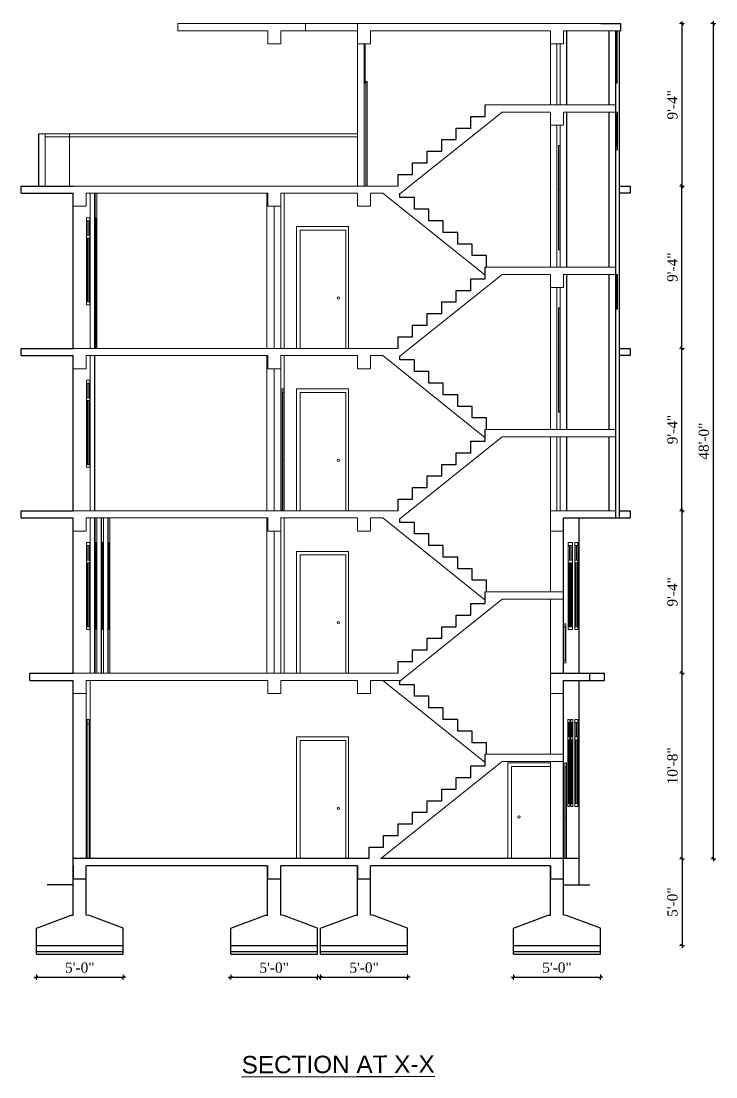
# Model space of a CAD drawing. Header units: inches. Extents: x 4069 to 291496, y -47643 to 12535.
# Drawn here: x 145333 to 145813, y -24318 to -23590 of the extents above; entities that cross this region are included whole.
import ezdxf

# ---------------------------------------------------------------- set-up
doc = ezdxf.new("R2010")
doc.units = ezdxf.units.IN
doc.header["$LTSCALE"] = 5
doc.header["$MEASUREMENT"] = 0
for name, color, linetype, lineweight in [('A-WALL', 7, 'Continuous', 9), ('Dimension', 7, 'Continuous', 18), ('DOOR', 62, 'Continuous', 0), ('Railing', 43, 'Continuous', 18), ('win', 5, 'Continuous', 18)]:
    doc.layers.add(name, color=color, linetype=linetype, lineweight=lineweight)
doc.layers.add('column', color=4, linetype='Continuous')
doc.layers.add('WALL', color=7, linetype='Continuous')
doc.layers.add('dim line', color=7, linetype='Continuous', lineweight=15, true_color=0xfab2b2)
doc.styles.add('DIMTEXT', font='arial.ttf', dxfattribs={"height": 8})
doc.styles.add('ordinary', font='times.ttf')
doc.dimstyles.new('Copy of 96', dxfattribs={"dimtxt": 7, "dimasz": 4, "dimexe": 0.5, "dimexo": 0.5, "dimgap": 3, "dimtad": 1, "dimdec": 1, "dimzin": 11, "dimdsep": 46, "dimlunit": 4, "dimtxsty": 'ordinary', "dimblk": 'OBLIQUE', "dimcen": 0.09, "dimse1": 1, "dimse2": 1, "dimclrt": 6, "dimazin": 0, "dimtfac": 1, "dimtdec": 1, "dimtix": 1, "dimtmove": 2, "dimatfit": 3, "dimldrblk": 'leader', "dimfxl": 0.5, "dimfxlon": 1, "dimtolj": 1, "dimtzin": 0, "dimarcsym": 0})

# ---------------------------------------------------------------- blocks, each defined once
blk = doc.blocks.new('oblique')
at = {"color": 0, "lineweight": -2}
blk.add_line((0.25, 0.25), (-0.25, -0.25), dxfattribs=at)
at = {"layer": 'dim line', "lineweight": 9}
for p, q in [((-0.4375, 0), (0.4375, 0)), ((0, 0.4375), (0, -0.4375))]:
    blk.add_line(p, q, dxfattribs=at)
blk = doc.blocks.new('*D4921')
at = {"layer": 'A-WALL', "color": 0, "lineweight": -2, "ltscale": 50, "transparency": 16777216}
blk.add_line((145343.73, -24249.13), (145403.69, -24249.13), dxfattribs=at)
at = {"layer": 'Defpoints', "color": 0, "ltscale": 50, "transparency": 16777216}
for p in [(145343.73, -24233.34), (145403.69, -24233.34), (145403.69, -24249.13)]:
    blk.add_point(p, dxfattribs=at)
at = {"layer": 'A-WALL', "color": 0, "lineweight": -2, "ltscale": 50, "transparency": 16777216, "xscale": 4, "yscale": 4, "zscale": 4, "rotation": 180}
blk.add_blockref('oblique', (145343.73, -24249.13), dxfattribs=at)
at = {"layer": 'A-WALL', "color": 0, "lineweight": -2, "ltscale": 50, "transparency": 16777216, "xscale": 4, "yscale": 4, "zscale": 4}
blk.add_blockref('oblique', (145403.69, -24249.13), dxfattribs=at)
at = {"layer": 'A-WALL', "color": 6, "ltscale": 50, "transparency": 16777216, "insert": (145373.71, -24242.57), "char_height": 7, "attachment_point": 5, "style": 'ordinary'}
blk.add_mtext('\\A1;5\'-0"', dxfattribs=at)
blk = doc.blocks.new('_OBLIQUE')
at = {"color": 0, "linetype": 'ByBlock'}
blk.add_line((-0.5, -0.5), (0.5, 0.5), dxfattribs=at)
blk = doc.blocks.new('leader')
at = {"layer": 'Dimension'}
for p, q in [((0, -4.33), (0, 4.33)), ((-4.42, 0), (4.42, 0))]:
    blk.add_line(p, q, dxfattribs=at)
blk = doc.blocks.new('*D4922')
at = {"layer": 'A-WALL', "color": 0, "lineweight": -2, "ltscale": 50, "transparency": 16777216}
blk.add_line((145477.79, -24249.13), (145537.79, -24249.13), dxfattribs=at)
at = {"layer": 'Defpoints', "color": 0, "ltscale": 50, "transparency": 16777216}
for p in [(145477.79, -24233.34), (145537.79, -24233.34), (145537.79, -24249.13)]:
    blk.add_point(p, dxfattribs=at)
at = {"layer": 'A-WALL', "color": 0, "lineweight": -2, "ltscale": 50, "transparency": 16777216, "xscale": 4, "yscale": 4, "zscale": 4, "rotation": 180}
blk.add_blockref('oblique', (145477.79, -24249.13), dxfattribs=at)
at = {"layer": 'A-WALL', "color": 0, "lineweight": -2, "ltscale": 50, "transparency": 16777216, "xscale": 4, "yscale": 4, "zscale": 4}
blk.add_blockref('oblique', (145537.79, -24249.13), dxfattribs=at)
at = {"layer": 'A-WALL', "color": 6, "ltscale": 50, "transparency": 16777216, "insert": (145507.79, -24242.57), "char_height": 7, "attachment_point": 5, "style": 'ordinary'}
blk.add_mtext('\\A1;5\'-0"', dxfattribs=at)
blk = doc.blocks.new('*D4923')
at = {"layer": 'A-WALL', "color": 0, "lineweight": -2, "ltscale": 50, "transparency": 16777216}
blk.add_line((145539.82, -24249.13), (145599.82, -24249.13), dxfattribs=at)
at = {"layer": 'Defpoints', "color": 0, "ltscale": 50, "transparency": 16777216}
for p in [(145539.82, -24233.34), (145599.82, -24233.34), (145599.82, -24249.13)]:
    blk.add_point(p, dxfattribs=at)
at = {"layer": 'A-WALL', "color": 0, "lineweight": -2, "ltscale": 50, "transparency": 16777216, "xscale": 4, "yscale": 4, "zscale": 4, "rotation": 180}
blk.add_blockref('oblique', (145539.82, -24249.13), dxfattribs=at)
at = {"layer": 'A-WALL', "color": 0, "lineweight": -2, "ltscale": 50, "transparency": 16777216, "xscale": 4, "yscale": 4, "zscale": 4}
blk.add_blockref('oblique', (145599.82, -24249.13), dxfattribs=at)
at = {"layer": 'A-WALL', "color": 6, "ltscale": 50, "transparency": 16777216, "insert": (145569.82, -24242.57), "char_height": 7, "attachment_point": 5, "style": 'ordinary'}
blk.add_mtext('\\A1;5\'-0"', dxfattribs=at)
blk = doc.blocks.new('*D4924')
at = {"layer": 'A-WALL', "color": 0, "lineweight": -2, "ltscale": 50, "transparency": 16777216}
blk.add_line((145672.88, -24249.13), (145732.88, -24249.13), dxfattribs=at)
at = {"layer": 'Defpoints', "color": 0, "ltscale": 50, "transparency": 16777216}
for p in [(145672.88, -24233.34), (145732.88, -24233.34), (145732.88, -24249.13)]:
    blk.add_point(p, dxfattribs=at)
at = {"layer": 'A-WALL', "color": 0, "lineweight": -2, "ltscale": 50, "transparency": 16777216, "xscale": 4, "yscale": 4, "zscale": 4, "rotation": 180}
blk.add_blockref('oblique', (145672.88, -24249.13), dxfattribs=at)
at = {"layer": 'A-WALL', "color": 0, "lineweight": -2, "ltscale": 50, "transparency": 16777216, "xscale": 4, "yscale": 4, "zscale": 4}
blk.add_blockref('oblique', (145732.88, -24249.13), dxfattribs=at)
at = {"layer": 'A-WALL', "color": 6, "ltscale": 50, "transparency": 16777216, "insert": (145702.88, -24242.57), "char_height": 7, "attachment_point": 5, "style": 'ordinary'}
blk.add_mtext('\\A1;5\'-0"', dxfattribs=at)
blk = doc.blocks.new('*D4927')
at = {"layer": 'A-WALL', "color": 0, "lineweight": -2, "ltscale": 50, "transparency": 16777216}
blk.add_line((145789.14, -24167.38), (145789.14, -24039.38), dxfattribs=at)
at = {"layer": 'Defpoints', "color": 0, "ltscale": 50, "transparency": 16777216}
for p in [(145707.61, -24039.38), (145789.14, -24039.38), (145707.61, -24167.38)]:
    blk.add_point(p, dxfattribs=at)
at = {"layer": 'A-WALL', "color": 0, "lineweight": -2, "ltscale": 50, "transparency": 16777216, "xscale": 4, "yscale": 4, "zscale": 4}
for p, rotation in [((145789.14, -24039.38), 90), ((145789.14, -24167.38), 270)]:
    blk.add_blockref('oblique', p, dxfattribs=dict(at, rotation=rotation))
at = {"layer": 'A-WALL', "color": 6, "ltscale": 50, "transparency": 16777216, "insert": (145782.58, -24103.38), "char_height": 7, "attachment_point": 5, "rotation": 90, "style": 'ordinary'}
blk.add_mtext('\\A1;10\'-8"', dxfattribs=at)
blk = doc.blocks.new('*D4928')
at = {"layer": 'A-WALL', "color": 0, "lineweight": -2, "ltscale": 50, "transparency": 16777216}
blk.add_line((145789.14, -24039.38), (145789.14, -23927.38), dxfattribs=at)
at = {"layer": 'Defpoints', "color": 0, "ltscale": 50, "transparency": 16777216}
for p in [(145575.74, -23927.38), (145789.14, -23927.38), (145707.61, -24039.38)]:
    blk.add_point(p, dxfattribs=at)
at = {"layer": 'A-WALL', "color": 0, "lineweight": -2, "ltscale": 50, "transparency": 16777216, "xscale": 4, "yscale": 4, "zscale": 4}
for p, rotation in [((145789.14, -23927.38), 90), ((145789.14, -24039.38), 270)]:
    blk.add_blockref('oblique', p, dxfattribs=dict(at, rotation=rotation))
at = {"layer": 'A-WALL', "color": 6, "ltscale": 50, "transparency": 16777216, "insert": (145782.57, -23983.38), "char_height": 7, "attachment_point": 5, "rotation": 90, "style": 'ordinary'}
blk.add_mtext('\\A1;9\'-4"', dxfattribs=at)
blk = doc.blocks.new('*D4929')
at = {"layer": 'A-WALL', "color": 0, "lineweight": -2, "ltscale": 50, "transparency": 16777216}
blk.add_line((145789.12, -23927.38), (145789.12, -23815.38), dxfattribs=at)
at = {"layer": 'Defpoints', "color": 0, "ltscale": 50, "transparency": 16777216}
for p in [(145579.57, -23815.38), (145789.12, -23815.38), (145575.74, -23927.38)]:
    blk.add_point(p, dxfattribs=at)
at = {"layer": 'A-WALL', "color": 0, "lineweight": -2, "ltscale": 50, "transparency": 16777216, "xscale": 4, "yscale": 4, "zscale": 4}
for p, rotation in [((145789.12, -23815.38), 90), ((145789.12, -23927.38), 270)]:
    blk.add_blockref('oblique', p, dxfattribs=dict(at, rotation=rotation))
at = {"layer": 'A-WALL', "color": 6, "ltscale": 50, "transparency": 16777216, "insert": (145782.55, -23871.38), "char_height": 7, "attachment_point": 5, "rotation": 90, "style": 'ordinary'}
blk.add_mtext('\\A1;9\'-4"', dxfattribs=at)
blk = doc.blocks.new('*D4930')
at = {"layer": 'A-WALL', "color": 0, "lineweight": -2, "ltscale": 50, "transparency": 16777216}
blk.add_line((145789.13, -23815.38), (145789.13, -23703.38), dxfattribs=at)
at = {"layer": 'Defpoints', "color": 0, "ltscale": 50, "transparency": 16777216}
for p in [(145586.01, -23703.38), (145789.13, -23703.38), (145579.57, -23815.38)]:
    blk.add_point(p, dxfattribs=at)
at = {"layer": 'A-WALL', "color": 0, "lineweight": -2, "ltscale": 50, "transparency": 16777216, "xscale": 4, "yscale": 4, "zscale": 4}
for p, rotation in [((145789.13, -23703.38), 90), ((145789.13, -23815.38), 270)]:
    blk.add_blockref('oblique', p, dxfattribs=dict(at, rotation=rotation))
at = {"layer": 'A-WALL', "color": 6, "ltscale": 50, "transparency": 16777216, "insert": (145782.56, -23759.38), "char_height": 7, "attachment_point": 5, "rotation": 90, "style": 'ordinary'}
blk.add_mtext('\\A1;9\'-4"', dxfattribs=at)
blk = doc.blocks.new('*D4931')
at = {"layer": 'A-WALL', "color": 0, "lineweight": -2, "ltscale": 50, "transparency": 16777216}
blk.add_line((145789.14, -23703.38), (145789.14, -23591.38), dxfattribs=at)
at = {"layer": 'Defpoints', "color": 0, "ltscale": 50, "transparency": 16777216}
for p in [(145591.9, -23591.38), (145789.14, -23591.38), (145586.01, -23703.38)]:
    blk.add_point(p, dxfattribs=at)
at = {"layer": 'A-WALL', "color": 0, "lineweight": -2, "ltscale": 50, "transparency": 16777216, "xscale": 4, "yscale": 4, "zscale": 4}
for p, rotation in [((145789.14, -23591.38), 90), ((145789.14, -23703.38), 270)]:
    blk.add_blockref('oblique', p, dxfattribs=dict(at, rotation=rotation))
at = {"layer": 'A-WALL', "color": 6, "ltscale": 50, "transparency": 16777216, "insert": (145782.57, -23647.38), "char_height": 7, "attachment_point": 5, "rotation": 90, "style": 'ordinary'}
blk.add_mtext('\\A1;9\'-4"', dxfattribs=at)
blk = doc.blocks.new('*D4925')
at = {"layer": 'A-WALL', "color": 0, "lineweight": -2, "ltscale": 50, "transparency": 16777216}
blk.add_line((145789.14, -24167.38), (145789.14, -24227.34), dxfattribs=at)
at = {"layer": 'Defpoints', "color": 0, "ltscale": 50, "transparency": 16777216}
for p in [(145707.61, -24167.38), (145733.11, -24227.34), (145789.14, -24227.34)]:
    blk.add_point(p, dxfattribs=at)
at = {"layer": 'A-WALL', "color": 0, "lineweight": -2, "ltscale": 50, "transparency": 16777216, "xscale": 4, "yscale": 4, "zscale": 4}
for p, rotation in [((145789.14, -24167.38), 90), ((145789.14, -24227.34), 270)]:
    blk.add_blockref('oblique', p, dxfattribs=dict(at, rotation=rotation))
at = {"layer": 'A-WALL', "color": 6, "ltscale": 50, "transparency": 16777216, "insert": (145782.58, -24197.36), "char_height": 7, "attachment_point": 5, "rotation": 90, "style": 'ordinary'}
blk.add_mtext('\\A1;5\'-0"', dxfattribs=at)
blk = doc.blocks.new('*D4926')
at = {"layer": 'A-WALL', "color": 0, "lineweight": -2, "ltscale": 50, "transparency": 16777216}
blk.add_line((145810.76, -24167.38), (145810.76, -23591.38), dxfattribs=at)
at = {"layer": 'Defpoints', "color": 0, "ltscale": 50, "transparency": 16777216}
for p in [(145707.61, -23591.38), (145810.76, -23591.38), (145707.61, -24167.38)]:
    blk.add_point(p, dxfattribs=at)
at = {"layer": 'A-WALL', "color": 0, "lineweight": -2, "ltscale": 50, "transparency": 16777216, "xscale": 4, "yscale": 4, "zscale": 4}
for p, rotation in [((145810.76, -23591.38), 90), ((145810.76, -24167.38), 270)]:
    blk.add_blockref('oblique', p, dxfattribs=dict(at, rotation=rotation))
at = {"layer": 'A-WALL', "color": 6, "ltscale": 50, "transparency": 16777216, "insert": (145804.2, -23879.38), "char_height": 7, "attachment_point": 5, "rotation": 90, "style": 'ordinary'}
blk.add_mtext('\\A1;48\'-0"', dxfattribs=at)

msp = doc.modelspace()

# ---------------------------------------------------------------- linework, layer by layer
at = {"layer": 'A-WALL', "ltscale": 5}
for p, q in [((145441.41276, -23591.376), (145733.11794, -23591.376)), ((145441.41276, -23591.376), (145441.41276, -23596.376)), ((145529.30133, -23596.376), (145529.30133, -23591.376)), ((145565.31737, -23591.376), (145565.31737, -23703.376)), ((145503.33238, -23596.376), (145441.41276, -23596.376)), ((145565.31737, -23596.376), (145512.29376, -23596.376)), ((145574.27876, -23596.376), (145698.38465, -23596.376)), ((145698.37663, -23596.376), (145698.37663, -23647.376)), ((145707.38064, -23596.376), (145745.73038, -23596.376)), ((145709.47784, -23647.376), (145709.47784, -23596.376)), ((145709.61213, -23647.376), (145709.61213, -23596.376)), ((145569.81938, -23605.376), (145569.81938, -23703.376)), ((145702.87863, -23647.376), (145702.87863, -23605.376)), ((145704.97985, -23647.376), (145704.97985, -23605.376)), ((145698.37663, -23642.376), (145698.37663, -23647.376)), ((145743.39668, -23647.376), (145743.39668, -23642.376)), ((145594.46694, -23708.8583), (145665.11955, -23652.376)), ((145653.35666, -23647.376), (145698.37663, -23647.376)), ((145665.11955, -23652.376), (145698.37663, -23652.376)), ((145743.39668, -23647.376), (145698.37663, -23647.376)), ((145698.37663, -23652.376), (145698.37663, -23759.376)), ((145698.37663, -23652.376), (145698.38465, -23652.376)), ((145707.38064, -23652.376), (145743.39668, -23652.376)), ((145709.47784, -23759.376), (145709.47784, -23652.376)), ((145709.61213, -23759.376), (145709.61213, -23652.376)), ((145702.87863, -23759.376), (145702.87863, -23661.376)), ((145704.97985, -23759.376), (145704.97985, -23661.376)), ((145349.72136, -23703.376), (145349.72136, -23667.376)), ((145366.6045, -23703.376), (145366.6045, -23667.376)), ((145593.32917, -23703.376), (145369.23005, -23703.376)), ((145503.33238, -23708.376), (145378.19143, -23708.376)), ((145380.92041, -23708.376), (145380.92041, -23815.376)), ((145383.91908, -23708.376), (145383.91908, -23815.376)), ((145384.18765, -23708.376), (145384.18765, -23815.376)), ((145385.48608, -23708.376), (145385.48608, -23815.376)), ((145502.74712, -23708.376), (145502.74712, -23815.376)), ((145512.28975, -23708.376), (145512.28975, -23815.376)), ((145565.31737, -23708.376), (145512.28975, -23708.376)), ((145514.74177, -23708.376), (145514.74177, -23815.376)), ((145582.81876, -23708.376), (145574.27876, -23708.376)), ((145582.81876, -23708.376), (145653.35666, -23764.97058)), ((145702.87863, -23759.376), (145702.87863, -23708.376)), ((145704.97985, -23759.376), (145704.97985, -23708.376)), ((145507.79175, -23717.376), (145507.79175, -23815.376)), ((145703.95033, -23747.376), (145704.84556, -23747.376)), ((145653.35666, -23759.376), (145743.39668, -23759.376)), ((145594.46694, -23820.85901), (145665.1152, -23764.376)), ((145665.1152, -23764.376), (145698.38465, -23764.376)), ((145698.37663, -23764.376), (145698.37663, -23871.376)), ((145707.38064, -23764.376), (145743.39668, -23764.376)), ((145709.47784, -23871.376), (145709.47784, -23764.376)), ((145709.61213, -23871.376), (145709.61213, -23764.376)), ((145702.87863, -23871.376), (145702.87863, -23773.376)), ((145704.97985, -23871.376), (145704.97985, -23773.376)), ((145593.32917, -23815.376), (145369.23005, -23815.376)), ((145503.33238, -23820.376), (145378.19143, -23820.376)), ((145380.92041, -23820.376), (145380.92041, -23927.376)), ((145383.91908, -23927.376), (145383.91908, -23820.376)), ((145384.05336, -23820.376), (145384.05336, -23927.376)), ((145502.74712, -23820.376), (145502.74712, -23927.376)), ((145512.28975, -23820.376), (145512.28975, -23927.376)), ((145565.31737, -23820.376), (145512.28975, -23820.376)), ((145514.74177, -23820.376), (145514.74177, -23927.376)), ((145582.81876, -23820.376), (145574.27876, -23820.376)), ((145582.81876, -23820.376), (145653.35666, -23876.97058)), ((145507.79175, -23829.376), (145507.79175, -23927.376)), ((145703.95033, -23859.376), (145704.84556, -23859.376)), ((145653.35666, -23871.376), (145743.39668, -23871.376)), ((145594.46694, -23932.85901), (145665.1152, -23876.376)), ((145665.1152, -23876.376), (145743.39668, -23876.376)), ((145698.37663, -23876.376), (145698.37663, -23927.376)), ((145702.87863, -23927.376), (145702.87863, -23876.376)), ((145704.97985, -23927.376), (145704.97985, -23876.376)), ((145709.47784, -23927.376), (145709.47784, -23876.376)), ((145709.61213, -23927.376), (145709.61213, -23876.376)), ((145593.32917, -23927.376), (145369.23005, -23927.376)), ((145698.37663, -23927.376), (145743.39668, -23927.376)), ((145698.38465, -23983.376), (145698.38465, -23927.376)), ((145503.33238, -23932.376), (145378.19143, -23932.376)), ((145380.92041, -23932.376), (145380.92041, -24039.376)), ((145383.91908, -24039.376), (145383.91908, -23932.376)), ((145384.18765, -23932.376), (145384.18765, -24039.376)), ((145385.48608, -23932.376), (145385.48608, -24039.376)), ((145388.48474, -23932.376), (145388.48474, -24039.376)), ((145388.75331, -23932.376), (145388.75331, -24039.376)), ((145389.96222, -23932.376), (145389.96222, -24039.376)), ((145392.96089, -23932.376), (145392.96089, -24039.376)), ((145393.22946, -23932.376), (145393.22946, -24039.376)), ((145394.45448, -23932.376), (145394.45448, -24039.376)), ((145502.74712, -23932.376), (145502.74712, -24039.376)), ((145512.28975, -23932.376), (145512.28975, -24039.376)), ((145565.31737, -23932.376), (145512.28975, -23932.376)), ((145514.74177, -23932.376), (145514.74177, -24039.376)), ((145582.81876, -23932.376), (145574.27876, -23932.376)), ((145582.81876, -23932.376), (145653.35666, -23988.97058)), ((145507.79175, -23941.376), (145507.79175, -24039.376)), ((145594.46694, -24044.85901), (145665.1152, -23988.376)), ((145653.35666, -23983.376), (145707.38064, -23983.376)), ((145665.1152, -23988.376), (145707.38064, -23988.376)), ((145698.38465, -24095.376), (145698.38465, -23988.376)), ((145369.23005, -24039.376), (145593.32917, -24039.376)), ((145378.19143, -24044.376), (145503.33238, -24044.376)), ((145378.19143, -24044.376), (145378.19143, -24167.376)), ((145380.92041, -24167.376), (145380.92041, -24044.376)), ((145512.29376, -24044.376), (145565.31737, -24044.376)), ((145574.27876, -24044.376), (145594.46694, -24044.376)), ((145582.82189, -24044.376), (145653.35666, -24100.97759)), ((145653.35666, -24095.376), (145707.38064, -24095.376)), ((145581.32691, -24167.376), (145665.11105, -24100.376)), ((145665.11105, -24100.376), (145707.38064, -24100.376)), ((145698.38465, -24167.376), (145698.38465, -24100.376)), ((145378.19143, -24206.34424), (145379.69143, -24206.34424)), ((145512.29376, -24206.34424), (145513.79376, -24206.34424)), ((145574.31737, -24206.34424), (145575.81737, -24206.34424)), ((145707.38064, -24206.34424), (145708.88064, -24206.34424))]:
    msp.add_line(p, q, dxfattribs=at)
for points in [[(145512.29376, -23596.376), (145512.29376, -23596.376), (145512.29376, -23605.376), (145503.33238, -23605.376), (145503.33238, -23596.376)], [(145574.27876, -23596.376), (145574.27876, -23596.376), (145574.27876, -23605.376), (145565.31737, -23605.376), (145565.31737, -23596.376)], [(145707.38064, -23596.376), (145707.38064, -23605.376), (145698.38465, -23605.376), (145698.38465, -23596.376)], [(145707.38064, -23652.376), (145707.38064, -23661.376), (145698.38465, -23661.376), (145698.38465, -23652.376)], [(145378.19143, -23708.376), (145378.19143, -23708.376), (145378.19143, -23717.376), (145369.23005, -23717.376), (145369.23005, -23708.376)], [(145512.29376, -23708.376), (145512.29376, -23708.376), (145512.29376, -23717.376), (145503.33238, -23717.376), (145503.33238, -23708.376)], [(145574.27876, -23708.376), (145574.27876, -23708.376), (145574.27876, -23717.376), (145565.31737, -23717.376), (145565.31737, -23708.376)], [(145707.38064, -23764.376), (145707.38064, -23773.376), (145698.38465, -23773.376), (145698.38465, -23764.376)], [(145378.19143, -23820.376), (145378.19143, -23820.376), (145378.19143, -23829.376), (145369.23005, -23829.376), (145369.23005, -23820.376)], [(145512.29376, -23820.376), (145512.29376, -23820.376), (145512.29376, -23829.376), (145503.33238, -23829.376), (145503.33238, -23820.376)], [(145574.27876, -23820.376), (145574.27876, -23820.376), (145574.27876, -23829.376), (145565.31737, -23829.376), (145565.31737, -23820.376)], [(145378.19143, -23932.376), (145378.19143, -23932.376), (145378.19143, -23941.376), (145369.23005, -23941.376), (145369.23005, -23932.376)], [(145512.29376, -23932.376), (145512.29376, -23932.376), (145512.29376, -23941.376), (145503.33238, -23941.376), (145503.33238, -23932.376)], [(145574.27876, -23932.376), (145574.27876, -23932.376), (145574.27876, -23941.376), (145565.31737, -23941.376), (145565.31737, -23932.376)], [(145707.38064, -23932.376), (145707.38064, -23941.376), (145698.38465, -23941.376), (145698.38465, -23932.376)], [(145378.19143, -24044.376), (145378.19143, -24044.376), (145378.19143, -24053.376), (145369.23005, -24053.376), (145369.23005, -24044.376)], [(145512.29376, -24044.376), (145512.29376, -24044.376), (145512.29376, -24053.376), (145503.33238, -24053.376), (145503.33238, -24044.376)], [(145574.27876, -24044.376), (145574.27876, -24044.376), (145574.27876, -24053.376), (145565.31737, -24053.376), (145565.31737, -24044.376)], [(145707.38064, -24044.376), (145707.38064, -24053.376), (145698.38465, -24053.376), (145698.38465, -24044.376)]]:
    msp.add_lwpolyline(points, dxfattribs=at)
for centre, radius in [((145704.66749, -23705.876), 0.01909), ((145384.57691, -23755.876), 0.01909), ((145552.02287, -23780.626), 0.7664), ((145704.66749, -23817.876), 0.01909), ((145514.30165, -23892.626), 0.02649), ((145552.02287, -23892.626), 0.7664), ((145552.02287, -24004.626), 0.7664), ((145552.02287, -24132.626), 0.7664), ((145676.73037, -24138.626), 0.7664), ((145708.51257, -24138.626), 0.02288)]:
    msp.add_circle(centre, radius, dxfattribs=at)
at = {"layer": 'DOOR', "lineweight": 13}
for p, q in [((145570.94858, -23703.376), (145570.94858, -23631.376)), ((145570.94858, -23631.376), (145570.94858, -23703.376)), ((145570.94858, -23631.376), (145572.02285, -23631.376)), ((145571.02318, -23631.45061), (145571.02318, -23703.376)), ((145571.02318, -23631.45061), (145571.96317, -23631.45061)), ((145571.96317, -23703.376), (145571.96317, -23631.45061)), ((145572.02285, -23703.376), (145572.02285, -23631.376)), ((145703.95033, -23747.20336), (145703.95033, -23675.376)), ((145703.95033, -23675.376), (145703.95033, -23747.376)), ((145703.95033, -23675.376), (145704.84556, -23675.376)), ((145704.0126, -23675.43827), (145704.0126, -23747.376)), ((145704.0126, -23675.43827), (145704.79575, -23675.43827)), ((145704.79575, -23747.376), (145704.79575, -23675.43827)), ((145704.84556, -23747.376), (145704.84556, -23675.376)), ((145384.18765, -23725.376), (145384.75497, -23725.376)), ((145384.18765, -23725.43827), (145384.70516, -23725.43827)), ((145384.70516, -23815.376), (145384.70516, -23725.43827)), ((145384.75497, -23815.376), (145384.75497, -23725.376)), ((145523.22852, -23808.44414), (145523.22852, -23731.376)), ((145523.22852, -23731.376), (145523.22852, -23815.376)), ((145523.22852, -23731.376), (145559.17239, -23731.376)), ((145525.72852, -23733.876), (145525.72852, -23815.376)), ((145525.72852, -23733.876), (145557.17239, -23733.876)), ((145557.17239, -23815.376), (145557.17239, -23733.876)), ((145559.17239, -23815.376), (145559.17239, -23731.376)), ((145703.95033, -23859.20336), (145703.95033, -23787.376)), ((145703.95033, -23787.376), (145703.95033, -23859.376)), ((145703.95033, -23787.376), (145704.84556, -23787.376)), ((145704.0126, -23787.43827), (145704.0126, -23859.376)), ((145704.0126, -23787.43827), (145704.79575, -23787.43827)), ((145704.79575, -23859.376), (145704.79575, -23787.43827)), ((145704.84556, -23859.376), (145704.84556, -23787.376)), ((145513.39893, -23927.16883), (145513.39893, -23843.376)), ((145513.39893, -23843.376), (145513.39893, -23927.376)), ((145513.39893, -23843.376), (145514.4732, -23843.376)), ((145514.4732, -23927.376), (145514.4732, -23843.376)), ((145523.22852, -23920.44414), (145523.22852, -23843.376)), ((145523.22852, -23843.376), (145523.22852, -23927.376)), ((145523.22852, -23843.376), (145559.17239, -23843.376)), ((145559.17239, -23927.376), (145559.17239, -23843.376)), ((145513.47365, -23845.876), (145513.47365, -23927.376)), ((145513.47365, -23845.876), (145514.41343, -23845.876)), ((145514.41343, -23927.376), (145514.41343, -23845.876)), ((145525.72852, -23845.876), (145525.72852, -23927.376)), ((145525.72852, -23845.876), (145557.17239, -23845.876)), ((145557.17239, -23927.376), (145557.17239, -23845.876)), ((145523.22852, -24032.44414), (145523.22852, -23955.376)), ((145523.22852, -23955.376), (145523.22852, -24039.376)), ((145523.22852, -23955.376), (145559.17239, -23955.376)), ((145525.72852, -23957.876), (145525.72852, -24039.376)), ((145525.72852, -23957.876), (145557.17239, -23957.876)), ((145557.17239, -24039.376), (145557.17239, -23957.876)), ((145559.17239, -24039.376), (145559.17239, -23955.376)), ((145523.22852, -24160.44414), (145523.22852, -24083.376)), ((145523.22852, -24083.376), (145523.22852, -24167.376)), ((145523.22852, -24083.376), (145559.17239, -24083.376)), ((145559.17239, -24167.376), (145559.17239, -24083.376)), ((145525.72852, -24085.876), (145525.72852, -24167.376)), ((145525.72852, -24085.876), (145557.17239, -24085.876)), ((145557.17239, -24167.376), (145557.17239, -24085.876)), ((145669.08085, -24160.44414), (145669.08085, -24101.376)), ((145669.08085, -24101.376), (145669.08085, -24167.376)), ((145669.08085, -24101.376), (145698.38465, -24101.376)), ((145671.58085, -24103.876), (145671.58085, -24167.376)), ((145671.58085, -24103.876), (145698.38465, -24103.876)), ((145708.2842, -24167.16906), (145708.2842, -24101.376)), ((145708.2842, -24101.376), (145708.2842, -24167.376)), ((145708.2842, -24101.376), (145709.35847, -24101.376)), ((145708.35884, -24103.876), (145708.35884, -24167.376)), ((145708.35884, -24103.876), (145709.29877, -24103.876)), ((145709.29877, -24167.376), (145709.29877, -24103.876)), ((145709.35847, -24167.376), (145709.35847, -24101.376))]:
    msp.add_line(p, q, dxfattribs=at)
at = {"layer": 'DOOR'}
msp.add_lwpolyline([(145378.80096, -24074.376), (145378.80174, -24167.376), (145378.71218, -24167.376), (145378.7114, -24071.376), (145380.26313, -24071.376), (145380.26391, -24167.376), (145380.17435, -24167.376), (145380.17356, -24074.376)], close=True, dxfattribs=at)
at = {"layer": 'Railing', "color": 30}
for p, q in [((145345.21935, -23667.376), (145565.31737, -23667.376)), ((145349.72136, -23669.376), (145565.31737, -23669.376))]:
    msp.add_line(p, q, dxfattribs=at)
at = {"layer": 'WALL', "color": 2, "linetype": 'ByBlock', "ltscale": 5}
for p, q in [((145733.11794, -23591.376), (145746.75738, -23591.376)), ((145746.75738, -23591.376), (145746.75738, -23596.376)), ((145738.89868, -23647.376), (145738.89868, -23596.376)), ((145743.39668, -23932.376), (145743.39668, -23596.376)), ((145745.73038, -23596.376), (145745.73038, -23932.376)), ((145745.73038, -23596.376), (145746.75738, -23596.376)), ((145653.35666, -23655.376), (145653.35666, -23647.376)), ((145738.89868, -23759.376), (145738.89868, -23652.376)), ((145643.34955, -23663.376), (145643.34955, -23655.376)), ((145643.34955, -23655.376), (145653.35666, -23655.376)), ((145345.21935, -23667.376), (145345.21935, -23703.376)), ((145633.34547, -23671.376), (145633.34547, -23663.376)), ((145633.34547, -23663.376), (145643.34955, -23663.376)), ((145623.34329, -23679.376), (145623.34329, -23671.376)), ((145623.34329, -23671.376), (145633.34547, -23671.376)), ((145613.33732, -23687.376), (145613.33732, -23679.376)), ((145613.33732, -23679.376), (145623.34329, -23679.376)), ((145603.32434, -23695.376), (145603.32434, -23687.376)), ((145603.32434, -23687.376), (145613.33732, -23687.376)), ((145593.32917, -23703.376), (145593.32917, -23695.376)), ((145593.32917, -23695.376), (145603.32434, -23695.376)), ((145333.21401, -23703.376), (145369.23005, -23703.376)), ((145333.21401, -23708.376), (145333.21401, -23703.376)), ((145745.73038, -23703.376), (145753.41617, -23703.376)), ((145753.41617, -23703.376), (145753.41617, -23708.376)), ((145333.21401, -23708.376), (145369.23005, -23708.376)), ((145369.23005, -23815.376), (145369.23005, -23708.376)), ((145594.46694, -23711.376), (145594.46694, -23708.376)), ((145604.5186, -23711.376), (145594.46694, -23711.376)), ((145604.5186, -23719.376), (145604.5186, -23711.376)), ((145753.41617, -23708.376), (145745.73038, -23708.376)), ((145614.45803, -23719.376), (145604.5186, -23719.376)), ((145614.45803, -23727.376), (145614.45803, -23719.376)), ((145624.4572, -23727.376), (145614.45803, -23727.376)), ((145624.4572, -23735.376), (145624.4572, -23727.376)), ((145634.43153, -23735.376), (145624.4572, -23735.376)), ((145634.43153, -23743.376), (145634.43153, -23735.376)), ((145644.40586, -23743.376), (145634.43153, -23743.376)), ((145644.40586, -23751.376), (145644.40586, -23743.376)), ((145654.38019, -23751.376), (145644.40586, -23751.376)), ((145654.38019, -23759.376), (145654.38019, -23751.376)), ((145653.35666, -23767.376), (145653.35666, -23759.376)), ((145643.34955, -23775.376), (145643.34955, -23767.376)), ((145643.34955, -23767.376), (145653.35666, -23767.376)), ((145738.89868, -23871.376), (145738.89868, -23764.376)), ((145633.34547, -23783.376), (145633.34547, -23775.376)), ((145633.34547, -23775.376), (145643.34955, -23775.376)), ((145623.34329, -23791.376), (145623.34329, -23783.376)), ((145623.34329, -23783.376), (145633.34547, -23783.376)), ((145613.33732, -23799.376), (145613.33732, -23791.376)), ((145613.33732, -23791.376), (145623.34329, -23791.376)), ((145603.32434, -23807.376), (145603.32434, -23799.376)), ((145603.32434, -23799.376), (145613.33732, -23799.376)), ((145593.32917, -23815.376), (145593.32917, -23807.376)), ((145593.32917, -23807.376), (145603.32434, -23807.376)), ((145333.21401, -23815.376), (145369.23005, -23815.376)), ((145333.21401, -23820.376), (145333.21401, -23815.376)), ((145333.21401, -23820.376), (145369.23005, -23820.376)), ((145369.23005, -23927.376), (145369.23005, -23820.376)), ((145594.46694, -23823.376), (145594.46694, -23820.85901)), ((145745.73038, -23815.376), (145753.41617, -23815.376)), ((145753.41617, -23820.376), (145745.73038, -23820.376)), ((145753.41617, -23815.376), (145753.41617, -23820.376)), ((145604.5186, -23823.376), (145594.46694, -23823.376)), ((145604.5186, -23831.376), (145604.5186, -23823.376)), ((145614.45803, -23831.376), (145604.5186, -23831.376)), ((145614.45803, -23839.376), (145614.45803, -23831.376)), ((145624.4572, -23839.376), (145614.45803, -23839.376)), ((145624.4572, -23847.376), (145624.4572, -23839.376)), ((145634.43153, -23847.376), (145624.4572, -23847.376)), ((145634.43153, -23855.376), (145634.43153, -23847.376)), ((145644.40586, -23855.376), (145634.43153, -23855.376)), ((145644.40586, -23863.376), (145644.40586, -23855.376)), ((145654.38019, -23863.376), (145644.40586, -23863.376)), ((145654.38019, -23871.376), (145654.38019, -23863.376)), ((145653.35666, -23879.376), (145653.35666, -23871.376)), ((145643.34955, -23887.376), (145643.34955, -23879.376)), ((145643.34955, -23879.376), (145653.35666, -23879.376)), ((145738.89868, -23927.376), (145738.89868, -23876.376)), ((145633.34547, -23895.376), (145633.34547, -23887.376)), ((145633.34547, -23887.376), (145643.34955, -23887.376)), ((145623.34329, -23903.376), (145623.34329, -23895.376)), ((145623.34329, -23895.376), (145633.34547, -23895.376)), ((145613.33732, -23911.376), (145613.33732, -23903.376)), ((145613.33732, -23903.376), (145623.34329, -23903.376)), ((145603.32434, -23919.376), (145603.32434, -23911.376)), ((145603.32434, -23911.376), (145613.33732, -23911.376)), ((145593.32917, -23927.376), (145593.32917, -23919.376)), ((145593.32917, -23919.376), (145603.32434, -23919.376)), ((145333.21386, -23927.376), (145369.23005, -23927.376)), ((145333.21386, -23932.376), (145333.21386, -23927.376)), ((145745.73038, -23927.376), (145753.41617, -23927.376)), ((145753.41617, -23927.376), (145753.41617, -23932.376)), ((145333.21386, -23932.376), (145369.23005, -23932.376)), ((145369.23005, -24039.376), (145369.23005, -23932.376)), ((145594.46694, -23935.376), (145594.46694, -23932.85901)), ((145604.5186, -23935.376), (145594.46694, -23935.376)), ((145604.5186, -23943.376), (145604.5186, -23935.376)), ((145707.38064, -23932.376), (145753.41617, -23932.376)), ((145707.38064, -24017.35104), (145707.38064, -23932.376)), ((145718.04219, -23932.376), (145718.04219, -24039.376)), ((145614.45803, -23943.376), (145604.5186, -23943.376)), ((145614.45803, -23951.376), (145614.45803, -23943.376)), ((145624.4572, -23951.376), (145614.45803, -23951.376)), ((145624.4572, -23959.376), (145624.4572, -23951.376)), ((145634.43153, -23959.376), (145624.4572, -23959.376)), ((145634.43153, -23967.376), (145634.43153, -23959.376)), ((145644.40586, -23967.376), (145634.43153, -23967.376)), ((145644.40586, -23975.376), (145644.40586, -23967.376)), ((145654.38019, -23975.376), (145644.40586, -23975.376)), ((145654.38019, -23983.376), (145654.38019, -23975.376)), ((145653.35666, -23991.376), (145653.35666, -23983.376)), ((145643.34955, -23999.376), (145643.34955, -23991.376)), ((145643.34955, -23991.376), (145653.35666, -23991.376)), ((145633.34547, -24007.376), (145633.34547, -23999.376)), ((145633.34547, -23999.376), (145643.34955, -23999.376)), ((145623.34329, -24015.376), (145623.34329, -24007.376)), ((145623.34329, -24007.376), (145633.34547, -24007.376)), ((145613.33732, -24023.376), (145613.33732, -24015.376)), ((145613.33732, -24015.376), (145623.34329, -24015.376)), ((145707.38064, -24039.376), (145707.38064, -24017.35104)), ((145603.32434, -24031.376), (145603.32434, -24023.376)), ((145603.32434, -24023.376), (145613.33732, -24023.376)), ((145593.32917, -24039.376), (145593.32917, -24031.376)), ((145593.32917, -24031.376), (145603.32434, -24031.376)), ((145707.38064, -24039.376), (145707.38064, -24026.376)), ((145718.04219, -24026.376), (145718.04219, -24039.376)), ((145339.23083, -24039.376), (145369.23005, -24039.376)), ((145339.23083, -24044.376), (145339.23083, -24039.376)), ((145698.38465, -24039.376), (145735.72918, -24039.376)), ((145725.38866, -24039.376), (145725.38866, -24044.376)), ((145735.72918, -24044.376), (145735.72918, -24039.376)), ((145339.23083, -24044.376), (145369.23005, -24044.376)), ((145369.23005, -24185.376), (145369.23005, -24044.376)), ((145594.46694, -24047.376), (145594.46694, -24044.376)), ((145604.5186, -24047.376), (145594.46694, -24047.376)), ((145604.5186, -24055.376), (145604.5186, -24047.376)), ((145707.38064, -24044.376), (145735.72918, -24044.376)), ((145707.38064, -24167.376), (145707.38064, -24044.376)), ((145718.04219, -24044.376), (145718.04219, -24167.376)), ((145614.45803, -24055.376), (145604.5186, -24055.376)), ((145614.45803, -24063.376), (145614.45803, -24055.376)), ((145624.4572, -24063.376), (145614.45803, -24063.376)), ((145624.4572, -24071.376), (145624.4572, -24063.376)), ((145634.43153, -24071.376), (145624.4572, -24071.376)), ((145634.43153, -24079.376), (145634.43153, -24071.376)), ((145644.40586, -24079.376), (145634.43153, -24079.376)), ((145644.40586, -24087.376), (145644.40586, -24079.376)), ((145654.38019, -24087.376), (145644.40586, -24087.376)), ((145654.38019, -24095.376), (145654.38019, -24087.376)), ((145653.35666, -24103.376), (145653.35666, -24095.376)), ((145643.34955, -24111.376), (145643.34955, -24103.376)), ((145643.34955, -24103.376), (145653.35666, -24103.376)), ((145633.34547, -24119.376), (145633.34547, -24111.376)), ((145633.34547, -24111.376), (145643.34955, -24111.376)), ((145623.34329, -24127.376), (145623.34329, -24119.376)), ((145623.34329, -24119.376), (145633.34547, -24119.376)), ((145613.33732, -24135.376), (145613.33732, -24127.376)), ((145613.33732, -24127.376), (145623.34329, -24127.376)), ((145603.32434, -24143.376), (145603.32434, -24135.376)), ((145603.32434, -24135.376), (145613.33732, -24135.376)), ((145593.32917, -24151.376), (145593.32917, -24143.376)), ((145593.32917, -24143.376), (145603.32434, -24143.376)), ((145583.32509, -24159.376), (145583.32509, -24151.376)), ((145583.32509, -24151.376), (145593.32917, -24151.376)), ((145573.32101, -24167.376), (145573.32101, -24159.376)), ((145573.32101, -24159.376), (145583.32509, -24159.376)), ((145573.32101, -24167.376), (145369.23005, -24167.376)), ((145718.04219, -24167.376), (145581.32691, -24167.376)), ((145707.38064, -24181.376), (145707.38064, -24167.376)), ((145718.04219, -24167.376), (145718.04219, -24185.376)), ((145369.23005, -24206.34424), (145369.23005, -24172.376)), ((145369.23005, -24172.376), (145369.23005, -24181.376)), ((145503.29376, -24172.376), (145378.19143, -24172.376)), ((145378.19143, -24206.34424), (145378.19143, -24172.376)), ((145378.19143, -24181.376), (145378.19143, -24172.376)), ((145503.29376, -24206.34424), (145503.29376, -24172.376)), ((145503.29376, -24172.376), (145503.29376, -24181.376)), ((145565.31737, -24172.376), (145512.29376, -24172.376)), ((145512.29376, -24206.34424), (145512.29376, -24172.376)), ((145512.29376, -24181.376), (145512.29376, -24172.376)), ((145565.31737, -24206.34424), (145565.31737, -24172.376)), ((145565.31737, -24172.376), (145565.31737, -24181.376)), ((145698.38064, -24172.376), (145574.31737, -24172.376)), ((145574.31737, -24206.34424), (145574.31737, -24172.376)), ((145574.31737, -24181.376), (145574.31737, -24172.376)), ((145698.38064, -24206.34424), (145698.38064, -24172.376)), ((145698.38064, -24172.376), (145698.38064, -24181.376)), ((145707.38064, -24206.34424), (145707.38064, -24172.376)), ((145369.23005, -24185.376), (145351.23005, -24185.376)), ((145369.23005, -24181.376), (145378.19143, -24181.376)), ((145503.29376, -24181.376), (145512.29376, -24181.376)), ((145565.31737, -24181.376), (145574.31737, -24181.376)), ((145698.38064, -24181.376), (145707.38064, -24181.376)), ((145707.60886, -24185.376), (145725.60886, -24185.376)), ((145343.73005, -24215.34424), (145367.73005, -24206.34424)), ((145367.73005, -24206.34424), (145369.23005, -24206.34424)), ((145403.69143, -24215.34424), (145379.69143, -24206.34424)), ((145477.79376, -24215.34424), (145501.79376, -24206.34424)), ((145501.79376, -24206.34424), (145503.29376, -24206.34424)), ((145537.79376, -24215.34424), (145513.79376, -24206.34424)), ((145539.81737, -24215.34424), (145563.81737, -24206.34424)), ((145563.81737, -24206.34424), (145565.31737, -24206.34424)), ((145599.81737, -24215.34424), (145575.81737, -24206.34424)), ((145672.88064, -24215.34424), (145696.88064, -24206.34424)), ((145696.88064, -24206.34424), (145698.38064, -24206.34424)), ((145732.88064, -24215.34424), (145708.88064, -24206.34424)), ((145343.73005, -24233.34424), (145343.73005, -24215.34424)), ((145403.69143, -24233.34424), (145403.69143, -24215.34424)), ((145477.79376, -24233.34424), (145477.79376, -24215.34424)), ((145537.79376, -24233.34424), (145537.79376, -24215.34424)), ((145539.81737, -24233.34424), (145539.81737, -24215.34424)), ((145599.81737, -24233.34424), (145599.81737, -24215.34424)), ((145672.88064, -24233.34424), (145672.88064, -24215.34424)), ((145732.88064, -24233.34424), (145732.88064, -24215.34424)), ((145343.73005, -24227.34424), (145403.69143, -24227.34424)), ((145477.79376, -24227.34424), (145537.79376, -24227.34424)), ((145539.81737, -24227.34424), (145599.81737, -24227.34424)), ((145672.88064, -24227.34424), (145732.88064, -24227.34424)), ((145343.73005, -24231.34424), (145403.69143, -24231.34424)), ((145343.73005, -24233.34424), (145403.69143, -24233.34424)), ((145477.79376, -24231.34424), (145537.79376, -24231.34424)), ((145477.79376, -24233.34424), (145537.79376, -24233.34424)), ((145539.81737, -24231.34424), (145599.81737, -24231.34424)), ((145539.81737, -24233.34424), (145599.81737, -24233.34424)), ((145672.88064, -24231.34424), (145732.88064, -24231.34424)), ((145672.88064, -24233.34424), (145732.88064, -24233.34424))]:
    msp.add_line(p, q, dxfattribs=at)
at = {"layer": 'win'}
for p, q in [((145743.94322, -23596.376), (145743.94322, -23632.376)), ((145743.94322, -23596.376), (145744.50977, -23596.376)), ((145743.98369, -23598.376), (145743.98369, -23630.376)), ((145743.98369, -23598.376), (145744.4693, -23598.376)), ((145744.22649, -23598.376), (145744.22649, -23630.376)), ((145744.4693, -23598.376), (145744.4693, -23630.376)), ((145744.50977, -23596.376), (145744.50977, -23632.376)), ((145570.60049, -23605.376), (145569.8843, -23605.376)), ((145569.8843, -23632.376), (145569.8843, -23605.376)), ((145570.54081, -23607.376), (145569.94399, -23607.376)), ((145569.94399, -23630.376), (145569.94399, -23607.376)), ((145570.54081, -23607.376), (145570.54081, -23630.376)), ((145570.60049, -23605.376), (145570.60049, -23632.376)), ((145570.60049, -23632.376), (145569.8843, -23632.376)), ((145570.54081, -23630.376), (145569.94399, -23630.376)), ((145744.50977, -23632.376), (145743.94322, -23632.376)), ((145744.4693, -23630.376), (145743.98369, -23630.376)), ((145743.77869, -23652.376), (145743.77869, -23678.376)), ((145743.77869, -23652.376), (145744.67391, -23652.376)), ((145743.83839, -23654.376), (145743.83839, -23676.376)), ((145743.83839, -23654.376), (145744.61421, -23654.376)), ((145744.2263, -23654.376), (145744.2263, -23676.376)), ((145744.61421, -23654.376), (145744.61421, -23676.376)), ((145744.67391, -23652.376), (145744.67391, -23678.376)), ((145744.61421, -23676.376), (145743.83839, -23676.376)), ((145744.67391, -23678.376), (145743.77869, -23678.376)), ((145378.41377, -23725.376), (145380.56232, -23725.376)), ((145378.41377, -23785.376), (145378.41377, -23725.376)), ((145380.56232, -23785.376), (145380.56232, -23725.376)), ((145378.47348, -23727.376), (145379.45771, -23727.376)), ((145378.47348, -23737.376), (145378.47348, -23727.376)), ((145379.45771, -23737.376), (145379.45771, -23727.376)), ((145379.51742, -23727.376), (145380.50261, -23727.376)), ((145379.51742, -23737.376), (145379.51742, -23727.376)), ((145380.50261, -23737.376), (145380.50261, -23727.376)), ((145378.47348, -23737.376), (145379.45771, -23737.376)), ((145378.47348, -23739.376), (145378.981, -23739.376)), ((145378.47348, -23783.376), (145378.47348, -23739.376)), ((145378.981, -23739.376), (145378.981, -23783.376)), ((145379.04071, -23739.376), (145379.93538, -23739.376)), ((145379.04071, -23739.376), (145379.04071, -23783.376)), ((145379.51742, -23737.376), (145380.50261, -23737.376)), ((145379.93538, -23739.376), (145379.93538, -23783.376)), ((145379.99509, -23739.376), (145380.50261, -23739.376)), ((145379.99509, -23739.376), (145379.99509, -23783.376)), ((145380.50261, -23783.376), (145380.50261, -23739.376)), ((145743.91338, -23764.376), (145743.91338, -23788.376)), ((145743.91338, -23764.376), (145744.54004, -23764.376)), ((145743.97309, -23766.376), (145743.97309, -23786.376)), ((145743.97309, -23766.376), (145744.48033, -23766.376)), ((145744.22671, -23766.376), (145744.22671, -23786.376)), ((145744.48033, -23766.376), (145744.48033, -23786.376)), ((145744.54004, -23764.376), (145744.54004, -23788.376)), ((145378.41377, -23785.376), (145380.56232, -23785.376)), ((145378.47348, -23783.376), (145378.981, -23783.376)), ((145379.04071, -23783.376), (145379.93538, -23783.376)), ((145379.99509, -23783.376), (145380.50261, -23783.376)), ((145744.54004, -23788.376), (145743.91338, -23788.376)), ((145744.48033, -23786.376), (145743.97309, -23786.376)), ((145378.41377, -23837.376), (145380.56232, -23837.376)), ((145378.41377, -23897.376), (145378.41377, -23837.376)), ((145378.47348, -23839.376), (145379.45771, -23839.376)), ((145378.47348, -23849.376), (145378.47348, -23839.376)), ((145379.45771, -23849.376), (145379.45771, -23839.376)), ((145379.51742, -23839.376), (145380.50261, -23839.376)), ((145379.51742, -23849.376), (145379.51742, -23839.376)), ((145380.50261, -23849.376), (145380.50261, -23839.376)), ((145380.56232, -23897.376), (145380.56232, -23837.376)), ((145378.47348, -23849.376), (145379.45771, -23849.376)), ((145379.51742, -23849.376), (145380.50261, -23849.376)), ((145378.47348, -23851.376), (145378.981, -23851.376)), ((145378.47348, -23895.376), (145378.47348, -23851.376)), ((145378.981, -23851.376), (145378.981, -23895.376)), ((145379.04071, -23851.376), (145379.93538, -23851.376)), ((145379.04071, -23851.376), (145379.04071, -23895.376)), ((145379.93538, -23851.376), (145379.93538, -23895.376)), ((145379.99509, -23851.376), (145380.50261, -23851.376)), ((145379.99509, -23851.376), (145379.99509, -23895.376)), ((145380.50261, -23895.376), (145380.50261, -23851.376)), ((145378.41377, -23897.376), (145380.56232, -23897.376)), ((145378.47348, -23895.376), (145378.981, -23895.376)), ((145379.04071, -23895.376), (145379.93538, -23895.376)), ((145379.99509, -23895.376), (145380.50261, -23895.376)), ((145378.41377, -23949.376), (145380.56232, -23949.376)), ((145378.41377, -24009.376), (145378.41377, -23949.376)), ((145378.47348, -23951.376), (145379.45771, -23951.376)), ((145378.47348, -23961.376), (145378.47348, -23951.376)), ((145379.45771, -23961.376), (145379.45771, -23951.376)), ((145379.51742, -23951.376), (145380.50261, -23951.376)), ((145379.51742, -23961.376), (145379.51742, -23951.376)), ((145380.50261, -23961.376), (145380.50261, -23951.376)), ((145380.56232, -24009.376), (145380.56232, -23949.376)), ((145384.18765, -23949.376), (145384.75497, -23949.376)), ((145384.18765, -23951.376), (145384.69527, -23951.376)), ((145384.69527, -23961.376), (145384.69527, -23951.376)), ((145384.75497, -24009.376), (145384.75497, -23949.376)), ((145388.75331, -23949.376), (145389.32064, -23949.376)), ((145388.75331, -23951.376), (145389.26093, -23951.376)), ((145389.26093, -23961.376), (145389.26093, -23951.376)), ((145389.32064, -24009.376), (145389.32064, -23949.376)), ((145393.22946, -23949.376), (145393.82662, -23949.376)), ((145393.22946, -23951.376), (145393.76692, -23951.376)), ((145393.76692, -23961.376), (145393.76692, -23951.376)), ((145393.82662, -24009.376), (145393.82662, -23949.376)), ((145710.62672, -23949.376), (145713.49145, -23949.376)), ((145710.62672, -24009.376), (145710.62672, -23949.376)), ((145710.68643, -23951.376), (145711.5721, -23951.376)), ((145710.68643, -23961.376), (145710.68643, -23951.376)), ((145711.5721, -23951.376), (145711.5721, -23961.376)), ((145711.63181, -23951.376), (145712.48636, -23951.376)), ((145711.63181, -23951.376), (145711.63181, -23961.376)), ((145712.48636, -23951.376), (145712.48636, -23961.376)), ((145712.54606, -23951.376), (145713.43174, -23951.376)), ((145712.54606, -23951.376), (145712.54606, -23961.376)), ((145713.43174, -23961.376), (145713.43174, -23951.376)), ((145713.49145, -24009.376), (145713.49145, -23949.376)), ((145715.18881, -23949.376), (145717.33736, -23949.376)), ((145715.18881, -24009.376), (145715.18881, -23949.376)), ((145715.24852, -23951.376), (145716.23371, -23951.376)), ((145715.24852, -23961.376), (145715.24852, -23951.376)), ((145716.23371, -23961.376), (145716.23371, -23951.376)), ((145716.29342, -23951.376), (145717.27765, -23951.376)), ((145716.29342, -23961.376), (145716.29342, -23951.376)), ((145717.27765, -23961.376), (145717.27765, -23951.376)), ((145717.33736, -24009.376), (145717.33736, -23949.376)), ((145378.47348, -23961.376), (145379.45771, -23961.376)), ((145378.47348, -23963.376), (145378.981, -23963.376)), ((145378.47348, -24007.376), (145378.47348, -23963.376)), ((145378.981, -23963.376), (145378.981, -24007.376)), ((145379.04071, -23963.376), (145379.93538, -23963.376)), ((145379.04071, -23963.376), (145379.04071, -24007.376)), ((145379.51742, -23961.376), (145380.50261, -23961.376)), ((145379.93538, -23963.376), (145379.93538, -24007.376)), ((145379.99509, -23963.376), (145380.50261, -23963.376)), ((145379.99509, -23963.376), (145379.99509, -24007.376)), ((145380.50261, -24007.376), (145380.50261, -23963.376)), ((145384.1758, -23963.376), (145384.69527, -23963.376)), ((145384.18765, -23961.376), (145384.69527, -23961.376)), ((145384.69527, -24007.376), (145384.69527, -23963.376)), ((145388.75331, -23961.376), (145389.26093, -23961.376)), ((145388.75331, -23963.376), (145389.26093, -23963.376)), ((145389.26093, -24007.376), (145389.26093, -23963.376)), ((145393.22946, -23961.376), (145393.76692, -23961.376)), ((145393.24745, -23963.376), (145393.76692, -23963.376)), ((145393.24745, -23963.376), (145393.24745, -24007.376)), ((145393.76692, -24007.376), (145393.76692, -23963.376)), ((145710.68643, -23961.376), (145711.5721, -23961.376)), ((145710.68643, -23963.376), (145711.20589, -23963.376)), ((145710.68643, -24007.376), (145710.68643, -23963.376)), ((145711.20589, -23963.376), (145711.20589, -24007.376)), ((145711.2656, -23963.376), (145711.75521, -23963.376)), ((145711.2656, -23963.376), (145711.2656, -24007.376)), ((145711.63181, -23961.376), (145712.48636, -23961.376)), ((145711.75521, -23963.376), (145711.75521, -24007.376)), ((145711.81492, -23963.376), (145712.30325, -23963.376)), ((145711.81492, -23963.376), (145711.81492, -24007.376)), ((145712.30325, -23963.376), (145712.30325, -24007.376)), ((145712.36296, -23963.376), (145712.85257, -23963.376)), ((145712.36296, -23963.376), (145712.36296, -24007.376)), ((145712.54606, -23961.376), (145713.43174, -23961.376)), ((145712.85257, -23963.376), (145712.85257, -24007.376)), ((145712.91228, -23963.376), (145713.43174, -23963.376)), ((145712.91228, -23963.376), (145712.91228, -24007.376)), ((145713.43174, -24007.376), (145713.43174, -23963.376)), ((145715.24852, -23961.376), (145716.23371, -23961.376)), ((145715.24852, -23963.376), (145715.75604, -23963.376)), ((145715.24852, -24007.376), (145715.24852, -23963.376)), ((145715.75604, -23963.376), (145715.75604, -24007.376)), ((145715.81575, -23963.376), (145716.71042, -23963.376)), ((145715.81575, -23963.376), (145715.81575, -24007.376)), ((145716.29342, -23961.376), (145717.27765, -23961.376)), ((145716.71042, -23963.376), (145716.71042, -24007.376)), ((145716.77013, -23963.376), (145717.27765, -23963.376)), ((145716.77013, -23963.376), (145716.77013, -24007.376)), ((145717.27765, -24007.376), (145717.27765, -23963.376)), ((145378.41377, -24009.376), (145380.56232, -24009.376)), ((145378.47348, -24007.376), (145378.981, -24007.376)), ((145379.04071, -24007.376), (145379.93538, -24007.376)), ((145379.99509, -24007.376), (145380.50261, -24007.376)), ((145384.1758, -24007.376), (145384.69527, -24007.376)), ((145384.18765, -24009.376), (145384.75497, -24009.376)), ((145388.75331, -24007.376), (145389.26093, -24007.376)), ((145388.75331, -24009.376), (145389.32064, -24009.376)), ((145393.22946, -24009.376), (145393.82662, -24009.376)), ((145393.24745, -24007.376), (145393.76692, -24007.376)), ((145708.91045, -24005.376), (145707.56761, -24005.376)), ((145707.56761, -24005.376), (145707.56761, -24032.376)), ((145708.85074, -24007.376), (145707.62732, -24007.376)), ((145707.62732, -24007.376), (145707.62732, -24030.376)), ((145708.85074, -24030.376), (145708.85074, -24007.376)), ((145708.91045, -24032.376), (145708.91045, -24005.376)), ((145710.62672, -24009.376), (145713.49145, -24009.376)), ((145710.68643, -24007.376), (145711.20589, -24007.376)), ((145711.2656, -24007.376), (145711.75521, -24007.376)), ((145711.81492, -24007.376), (145712.30325, -24007.376)), ((145712.36296, -24007.376), (145712.85257, -24007.376)), ((145712.91228, -24007.376), (145713.43174, -24007.376)), ((145715.18881, -24009.376), (145717.33736, -24009.376)), ((145715.24852, -24007.376), (145715.75604, -24007.376)), ((145715.81575, -24007.376), (145716.71042, -24007.376)), ((145716.77013, -24007.376), (145717.27765, -24007.376)), ((145708.91045, -24032.376), (145707.56761, -24032.376)), ((145708.85074, -24030.376), (145707.62732, -24030.376)), ((145710.34323, -24071.376), (145711.77559, -24071.376)), ((145710.34323, -24131.376), (145710.34323, -24071.376)), ((145710.40294, -24073.376), (145711.02988, -24073.376)), ((145710.40294, -24083.376), (145710.40294, -24073.376)), ((145711.02988, -24083.376), (145711.02988, -24073.376)), ((145711.08959, -24073.376), (145711.71589, -24073.376)), ((145711.08959, -24083.376), (145711.08959, -24073.376)), ((145711.71589, -24083.376), (145711.71589, -24073.376)), ((145711.77559, -24131.376), (145711.77559, -24071.376)), ((145712.34257, -24071.376), (145713.77494, -24071.376)), ((145712.34257, -24131.376), (145712.34257, -24071.376)), ((145712.40228, -24073.376), (145713.02858, -24073.376)), ((145712.40228, -24083.376), (145712.40228, -24073.376)), ((145713.02858, -24083.376), (145713.02858, -24073.376)), ((145713.08829, -24073.376), (145713.71523, -24073.376)), ((145713.08829, -24083.376), (145713.08829, -24073.376)), ((145713.71523, -24083.376), (145713.71523, -24073.376)), ((145713.77494, -24131.376), (145713.77494, -24071.376)), ((145715.18881, -24071.376), (145717.33736, -24071.376)), ((145715.18881, -24131.376), (145715.18881, -24071.376)), ((145715.24852, -24073.376), (145716.23371, -24073.376)), ((145715.24852, -24083.376), (145715.24852, -24073.376)), ((145716.23371, -24083.376), (145716.23371, -24073.376)), ((145716.29342, -24073.376), (145717.27765, -24073.376)), ((145716.29342, -24083.376), (145716.29342, -24073.376)), ((145717.27765, -24083.376), (145717.27765, -24073.376)), ((145717.33736, -24131.376), (145717.33736, -24071.376)), ((145710.40294, -24083.376), (145711.02988, -24083.376)), ((145711.08959, -24083.376), (145711.71589, -24083.376)), ((145712.40228, -24083.376), (145713.02858, -24083.376)), ((145713.08829, -24083.376), (145713.71523, -24083.376)), ((145715.24852, -24083.376), (145716.23371, -24083.376)), ((145716.29342, -24083.376), (145717.27765, -24083.376)), ((145710.40294, -24129.376), (145710.40294, -24085.376)), ((145710.40294, -24085.376), (145711.02988, -24085.376)), ((145711.02988, -24085.376), (145711.02988, -24129.376)), ((145711.08959, -24085.376), (145711.71589, -24085.376)), ((145711.08959, -24085.376), (145711.08959, -24129.376)), ((145711.71589, -24129.376), (145711.71589, -24085.376)), ((145712.40228, -24129.376), (145712.40228, -24085.376)), ((145712.40228, -24085.376), (145713.02858, -24085.376)), ((145713.02858, -24085.376), (145713.02858, -24129.376)), ((145713.08829, -24085.376), (145713.71523, -24085.376)), ((145713.08829, -24085.376), (145713.08829, -24129.376)), ((145713.71523, -24129.376), (145713.71523, -24085.376)), ((145715.24852, -24085.376), (145715.75604, -24085.376)), ((145715.24852, -24129.376), (145715.24852, -24085.376)), ((145715.75604, -24085.376), (145715.75604, -24129.376)), ((145715.81575, -24085.376), (145716.71042, -24085.376)), ((145715.81575, -24085.376), (145715.81575, -24129.376)), ((145716.71042, -24085.376), (145716.71042, -24129.376)), ((145716.77013, -24085.376), (145717.27765, -24085.376)), ((145716.77013, -24085.376), (145716.77013, -24129.376)), ((145717.27765, -24129.376), (145717.27765, -24085.376)), ((145710.34323, -24131.376), (145711.77559, -24131.376)), ((145710.40294, -24129.376), (145711.02988, -24129.376)), ((145711.08959, -24129.376), (145711.71589, -24129.376)), ((145712.34257, -24131.376), (145713.77494, -24131.376)), ((145712.40228, -24129.376), (145713.02858, -24129.376)), ((145713.08829, -24129.376), (145713.71523, -24129.376)), ((145715.18881, -24131.376), (145717.33736, -24131.376)), ((145715.24852, -24129.376), (145715.75604, -24129.376)), ((145715.81575, -24129.376), (145716.71042, -24129.376)), ((145716.77013, -24129.376), (145717.27765, -24129.376))]:
    msp.add_line(p, q, dxfattribs=at)

# ---------------------------------------------------------------- texts
at = {"layer": 'column', "color": 0, "insert": (145551.94111, -24303.267), "char_height": 12, "width": 216.2724828, "attachment_point": 2, "rotation": 0.20565602, "style": 'DIMTEXT'}
msp.add_mtext('{\\LSECTION AT X-X}', dxfattribs=at)

# ---------------------------------------------------------------- dimensions: what is measured, and where the dimension line sits
at = {"layer": 'A-WALL', "ltscale": 50}
for base, p1, p2, picture, middle in [((145789.13984, -23591.376), (145586.00692, -23703.376), (145591.89855, -23591.376), '*D4931', (145782.56918, -23647.376)), ((145810.76383, -23591.376), (145707.60886, -24167.376), (145707.60886, -23591.376), '*D4926', (145804.20326, -23879.376)), ((145789.12878, -23703.376), (145579.56528, -23815.376), (145586.00692, -23703.376), '*D4930', (145782.55812, -23759.376)), ((145789.11941, -23815.376), (145575.73865, -23927.376), (145579.56528, -23815.376), '*D4929', (145782.54875, -23871.376)), ((145789.13984, -23927.376), (145707.60886, -24039.376), (145575.73865, -23927.376), '*D4928', (145782.56918, -23983.376)), ((145789.13984, -24039.376), (145707.60886, -24167.376), (145707.60886, -24039.376), '*D4927', (145782.57928, -24103.376)), ((145789.13984, -24227.34424), (145707.60886, -24167.376), (145733.10886, -24227.34424), '*D4925', (145782.57928, -24197.36012))]:
    dim = msp.add_linear_dim(base=base, p1=p1, p2=p2, angle=90, dimstyle='Copy of 96', override={"dimdec": 0, "dimblk": 'oblique', "dimtdec": 0, "dimarcsym": 1}, dxfattribs=at)
    dim.commit()
    dim.dimension.update_dxf_attribs({"geometry": picture, "text_midpoint": middle})
for base, p1, p2, picture, middle in [((145403.69143, -24249.13438), (145343.73005, -24233.34424), (145403.69143, -24233.34424), '*D4921', (145373.71074, -24242.57382)), ((145537.79376, -24249.13438), (145477.79376, -24233.34424), (145537.79376, -24233.34424), '*D4922', (145507.79376, -24242.57382)), ((145599.81737, -24249.13438), (145539.81737, -24233.34424), (145599.81737, -24233.34424), '*D4923', (145569.81737, -24242.57382)), ((145732.88064, -24249.13438), (145672.88064, -24233.34424), (145732.88064, -24233.34424), '*D4924', (145702.88064, -24242.57382))]:
    dim = msp.add_linear_dim(base=base, p1=p1, p2=p2, dimstyle='Copy of 96', override={"dimdec": 0, "dimblk": 'oblique', "dimtdec": 0, "dimarcsym": 1}, dxfattribs=at)
    dim.commit()
    dim.dimension.update_dxf_attribs({"geometry": picture, "text_midpoint": middle})

doc.saveas('drawing.dxf')
